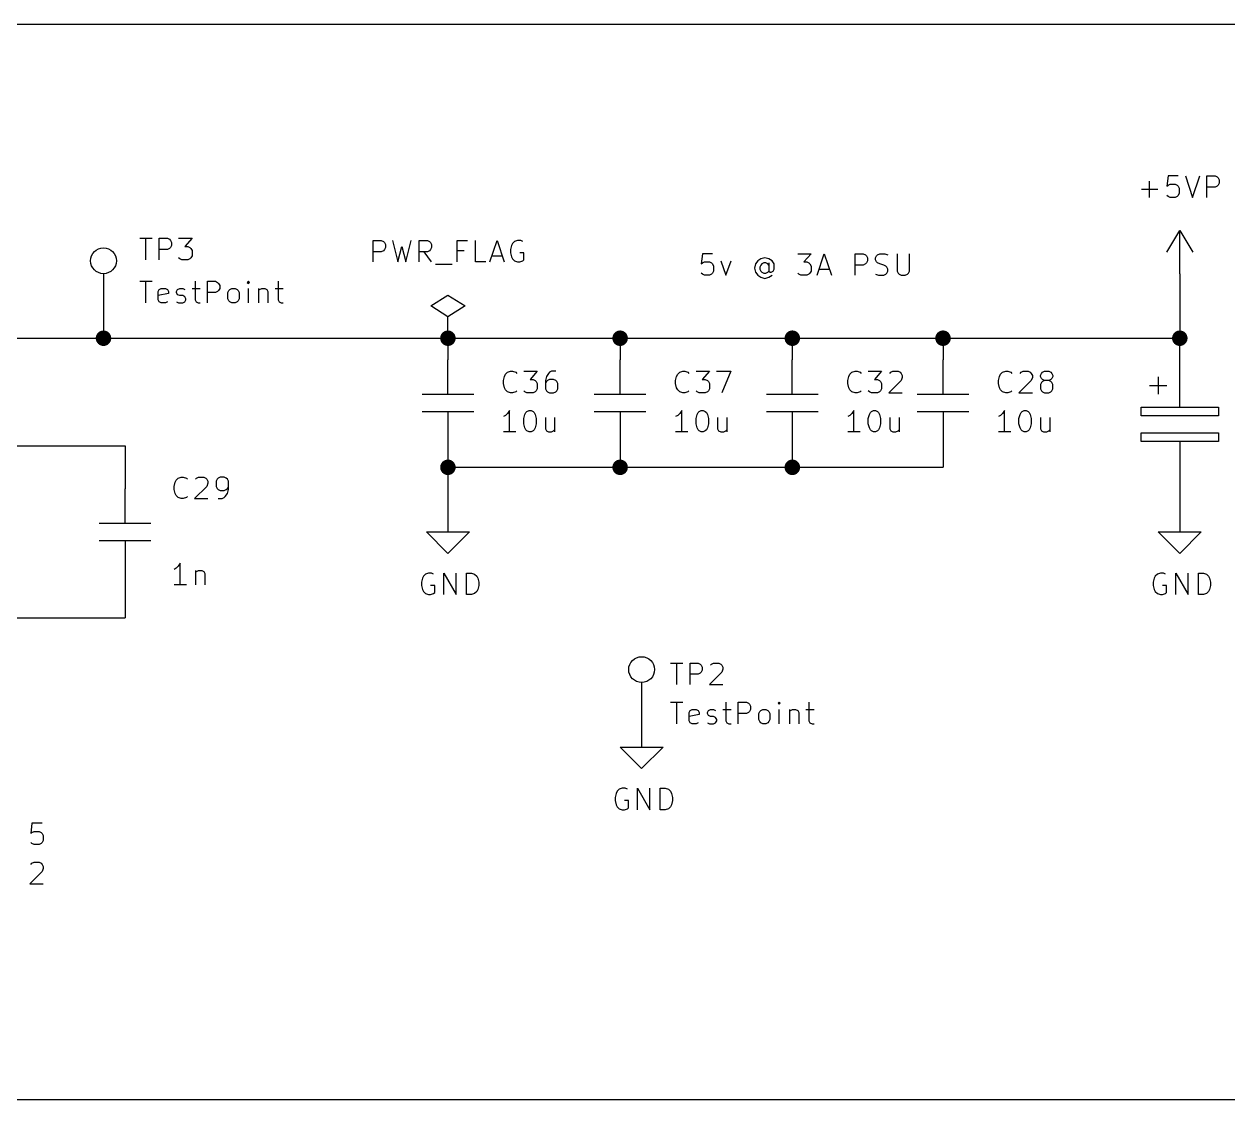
# Model space of a CAD drawing. Extents: x 0.4 to 11.3, y -7.9 to -0.4.
# Drawn here: x 6.966 to 9.762, y -6.07 to -3.57 of the extents above; entities that cross this region are included whole.
import ezdxf

# ---------------------------------------------------------------- set-up
doc = ezdxf.new("R2010")
doc.units = 0
doc.header["$MEASUREMENT"] = 0
for name, color, linetype in [('BLUE3', 171, 'CONTINUOUS'), ('CYAN2', 4, 'CONTINUOUS'), ('GREEN3', 91, 'CONTINUOUS'), ('RED2', 1, 'CONTINUOUS')]:
    doc.layers.add(name, color=color, linetype=linetype)

msp = doc.modelspace()

# ---------------------------------------------------------------- linework, layer by layer
at = {"layer": 'BLUE3', "linetype": 'CONTINUOUS'}
for p, q in [((1.3, -3.57), (10.45, -3.57)), ((8.541, -4.1037), (8.5386, -4.1275)), ((8.5648, -4.1037), (8.541, -4.1037)), ((8.7624, -4.1037), (8.7934, -4.1037)), ((8.7934, -4.1037), (8.7767, -4.1228)), ((8.8077, -4.1537), (8.8243, -4.1037)), ((8.8243, -4.1037), (8.841, -4.1537)), ((8.8958, -4.1537), (8.8958, -4.1037)), ((8.8958, -4.1037), (8.9148, -4.1037)), ((8.9148, -4.1037), (8.9196, -4.1061)), ((8.9196, -4.1061), (8.922, -4.1085)), ((8.922, -4.1085), (8.9243, -4.1132)), ((8.9434, -4.1132), (8.9458, -4.1085)), ((8.9458, -4.1085), (8.9482, -4.1061)), ((8.9482, -4.1061), (8.9529, -4.1037)), ((8.9529, -4.1037), (8.9648, -4.1037)), ((8.9648, -4.1037), (8.972, -4.1061)), ((8.9934, -4.1037), (8.9934, -4.1442)), ((9.022, -4.1442), (9.022, -4.1037)), ((8.5386, -4.1275), (8.541, -4.1251)), ((8.541, -4.1251), (8.5458, -4.1228)), ((8.5458, -4.1228), (8.5577, -4.1228)), ((8.5577, -4.1228), (8.5624, -4.1251)), ((8.5624, -4.1251), (8.5648, -4.1275)), ((8.5648, -4.1275), (8.5672, -4.1323)), ((8.5672, -4.1323), (8.5672, -4.1442)), ((8.5839, -4.1204), (8.5958, -4.1537)), ((8.5958, -4.1537), (8.6077, -4.1204)), ((8.6648, -4.1275), (8.6624, -4.137)), ((8.6624, -4.137), (8.6648, -4.1466)), ((8.6696, -4.1204), (8.6648, -4.1275)), ((8.6767, -4.1156), (8.6696, -4.1204)), ((8.6767, -4.1299), (8.6743, -4.1347)), ((8.6743, -4.1347), (8.6743, -4.1394)), ((8.6862, -4.1132), (8.6767, -4.1156)), ((8.6791, -4.1275), (8.6767, -4.1299)), ((8.6839, -4.1251), (8.6791, -4.1275)), ((8.6886, -4.1251), (8.6839, -4.1251)), ((8.6958, -4.1156), (8.6862, -4.1132)), ((8.6934, -4.1275), (8.6886, -4.1251)), ((8.6958, -4.1299), (8.6934, -4.1275)), ((8.7029, -4.1204), (8.6958, -4.1156)), ((8.6958, -4.1251), (8.6958, -4.1442)), ((8.7077, -4.1275), (8.7029, -4.1204)), ((8.7077, -4.1394), (8.7077, -4.1275)), ((8.7767, -4.1228), (8.7839, -4.1228)), ((8.7839, -4.1228), (8.7886, -4.1251)), ((8.7886, -4.1251), (8.791, -4.1275)), ((8.791, -4.1275), (8.7934, -4.1323)), ((8.7934, -4.1323), (8.7934, -4.1442)), ((8.9148, -4.1299), (8.8958, -4.1299)), ((8.9196, -4.1275), (8.9148, -4.1299)), ((8.922, -4.1251), (8.9196, -4.1275)), ((8.9243, -4.1204), (8.922, -4.1251)), ((8.9243, -4.1132), (8.9243, -4.1204)), ((8.9434, -4.118), (8.9434, -4.1132)), ((8.9458, -4.1228), (8.9434, -4.118)), ((8.9482, -4.1251), (8.9458, -4.1228)), ((8.9529, -4.1275), (8.9482, -4.1251)), ((8.9624, -4.1299), (8.9529, -4.1275)), ((8.9672, -4.1323), (8.9624, -4.1299)), ((8.9696, -4.1347), (8.9672, -4.1323)), ((8.972, -4.1394), (8.9696, -4.1347)), ((8.541, -4.1513), (8.5386, -4.1489)), ((8.5458, -4.1537), (8.541, -4.1513)), ((8.5577, -4.1537), (8.5458, -4.1537)), ((8.5624, -4.1513), (8.5577, -4.1537)), ((8.5648, -4.1489), (8.5624, -4.1513)), ((8.5672, -4.1442), (8.5648, -4.1489)), ((8.6648, -4.1466), (8.6696, -4.1537)), ((8.6696, -4.1537), (8.6767, -4.1585)), ((8.6743, -4.1394), (8.6767, -4.1442)), ((8.6767, -4.1442), (8.6791, -4.1466)), ((8.6767, -4.1585), (8.6862, -4.1609)), ((8.6791, -4.1466), (8.6839, -4.1489)), ((8.6839, -4.1489), (8.6886, -4.1489)), ((8.6862, -4.1609), (8.6958, -4.1585)), ((8.6886, -4.1489), (8.6934, -4.1466)), ((8.6934, -4.1466), (8.6958, -4.1442)), ((8.6958, -4.1442), (8.6982, -4.1466)), ((8.6958, -4.1585), (8.7029, -4.1537)), ((8.6982, -4.1466), (8.7005, -4.1466)), ((8.7005, -4.1466), (8.7053, -4.1442)), ((8.7053, -4.1442), (8.7077, -4.1394)), ((8.7648, -4.1513), (8.7624, -4.1489)), ((8.7696, -4.1537), (8.7648, -4.1513)), ((8.7839, -4.1537), (8.7696, -4.1537)), ((8.7886, -4.1513), (8.7839, -4.1537)), ((8.791, -4.1489), (8.7886, -4.1513)), ((8.7934, -4.1442), (8.791, -4.1489)), ((8.8124, -4.1394), (8.8362, -4.1394)), ((8.9434, -4.1513), (8.9505, -4.1537)), ((8.9505, -4.1537), (8.9624, -4.1537)), ((8.9624, -4.1537), (8.9672, -4.1513)), ((8.9672, -4.1513), (8.9696, -4.1489)), ((8.9696, -4.1489), (8.972, -4.1442)), ((8.972, -4.1442), (8.972, -4.1394)), ((8.9934, -4.1442), (8.9958, -4.1489)), ((8.9958, -4.1489), (8.9982, -4.1513)), ((8.9982, -4.1513), (9.0029, -4.1537)), ((9.0029, -4.1537), (9.0124, -4.1537)), ((9.0124, -4.1537), (9.0172, -4.1513)), ((9.0172, -4.1513), (9.0196, -4.1489)), ((9.0196, -4.1489), (9.022, -4.1442)), ((10.45, -6.07), (1.3, -6.07))]:
    msp.add_line(p, q, dxfattribs=at)
at = {"layer": 'CYAN2', "linetype": 'CONTINUOUS'}
for p, q in [((9.5798, -3.9728), (9.5798, -3.9347)), ((9.6226, -3.9228), (9.6202, -3.9466)), ((9.6464, -3.9228), (9.6226, -3.9228)), ((9.6226, -3.9442), (9.6274, -3.9419)), ((9.6274, -3.9419), (9.6393, -3.9419)), ((9.6393, -3.9419), (9.644, -3.9442)), ((9.6631, -3.9228), (9.6798, -3.9728)), ((9.6798, -3.9728), (9.6964, -3.9228)), ((9.7131, -3.9728), (9.7131, -3.9228)), ((9.7131, -3.9228), (9.7321, -3.9228)), ((9.7321, -3.9228), (9.7369, -3.9252)), ((9.7369, -3.9252), (9.7393, -3.9276)), ((9.7393, -3.9276), (9.7417, -3.9323)), ((9.7417, -3.9395), (9.7393, -3.9442)), ((9.7417, -3.9323), (9.7417, -3.9395)), ((9.5607, -3.9538), (9.5988, -3.9538)), ((9.6202, -3.9466), (9.6226, -3.9442)), ((9.6226, -3.9704), (9.6202, -3.968)), ((9.6274, -3.9728), (9.6226, -3.9704)), ((9.644, -3.9704), (9.6393, -3.9728)), ((9.644, -3.9442), (9.6464, -3.9466)), ((9.6464, -3.968), (9.644, -3.9704)), ((9.6464, -3.9466), (9.6488, -3.9514)), ((9.6488, -3.9633), (9.6464, -3.968)), ((9.6488, -3.9514), (9.6488, -3.9633)), ((9.7321, -3.949), (9.7131, -3.949)), ((9.7369, -3.9466), (9.7321, -3.949)), ((9.7393, -3.9442), (9.7369, -3.9466)), ((9.6393, -3.9728), (9.6274, -3.9728)), ((7.2341, -4.0678), (7.2627, -4.0678)), ((7.2484, -4.1178), (7.2484, -4.0678)), ((7.2794, -4.1178), (7.2794, -4.0678)), ((7.2794, -4.0678), (7.2984, -4.0678)), ((7.2984, -4.0678), (7.3032, -4.0702)), ((7.3032, -4.0702), (7.3056, -4.0726)), ((7.3056, -4.0726), (7.3079, -4.0773)), ((7.3079, -4.0773), (7.3079, -4.0845)), ((7.3246, -4.0678), (7.3556, -4.0678)), ((7.3556, -4.0678), (7.3389, -4.0869)), ((7.7762, -4.1228), (7.7762, -4.0728)), ((7.7762, -4.0728), (7.7952, -4.0728)), ((7.7952, -4.0728), (7.8, -4.0752)), ((7.8, -4.0752), (7.8024, -4.0776)), ((7.8024, -4.0776), (7.8048, -4.0823)), ((7.8048, -4.0823), (7.8048, -4.0895)), ((7.8214, -4.0728), (7.8333, -4.1228)), ((7.8524, -4.1228), (7.8643, -4.0728)), ((7.8833, -4.1228), (7.8833, -4.0728)), ((7.8833, -4.0728), (7.9024, -4.0728)), ((7.9024, -4.0728), (7.9071, -4.0752)), ((7.9071, -4.0752), (7.9095, -4.0776)), ((7.9095, -4.0776), (7.9119, -4.0823)), ((7.9119, -4.0823), (7.9119, -4.0895)), ((7.9714, -4.1228), (7.9714, -4.0728)), ((7.9714, -4.0728), (7.9952, -4.0728)), ((8.0143, -4.1228), (8.0143, -4.0728)), ((8.0476, -4.1228), (8.0643, -4.0728)), ((8.0643, -4.0728), (8.081, -4.1228)), ((8.1, -4.0799), (8.0976, -4.0847)), ((8.1048, -4.0752), (8.1, -4.0799)), ((8.1119, -4.0728), (8.1048, -4.0752)), ((8.119, -4.0728), (8.1119, -4.0728)), ((8.1238, -4.0752), (8.119, -4.0728)), ((7.2984, -4.094), (7.2794, -4.094)), ((7.3032, -4.0916), (7.2984, -4.094)), ((7.3056, -4.0892), (7.3032, -4.0916)), ((7.3079, -4.0845), (7.3056, -4.0892)), ((7.3389, -4.0869), (7.346, -4.0869)), ((7.346, -4.0869), (7.3508, -4.0892)), ((7.3508, -4.0892), (7.3532, -4.0916)), ((7.3532, -4.0916), (7.3556, -4.0964)), ((7.3556, -4.1083), (7.3532, -4.113)), ((7.3556, -4.0964), (7.3556, -4.1083)), ((7.7952, -4.099), (7.7762, -4.099)), ((7.8, -4.0966), (7.7952, -4.099)), ((7.8024, -4.0942), (7.8, -4.0966)), ((7.8048, -4.0895), (7.8024, -4.0942)), ((7.8333, -4.1228), (7.8429, -4.0871)), ((7.8429, -4.0871), (7.8524, -4.1228)), ((7.9024, -4.099), (7.8833, -4.099)), ((7.9119, -4.1228), (7.8952, -4.099)), ((7.9071, -4.0966), (7.9024, -4.099)), ((7.9095, -4.0942), (7.9071, -4.0966)), ((7.9119, -4.0895), (7.9095, -4.0942)), ((7.9881, -4.0966), (7.9714, -4.0966)), ((8.0524, -4.1085), (8.0762, -4.1085)), ((8.0976, -4.0847), (8.0952, -4.0942)), ((8.0952, -4.0942), (8.0952, -4.1014)), ((8.0952, -4.1014), (8.0976, -4.1109)), ((8.1262, -4.1014), (8.1167, -4.1014)), ((8.1262, -4.118), (8.1262, -4.1014)), ((7.327, -4.1154), (7.3246, -4.113)), ((7.3318, -4.1178), (7.327, -4.1154)), ((7.346, -4.1178), (7.3318, -4.1178)), ((7.3508, -4.1154), (7.346, -4.1178)), ((7.3532, -4.113), (7.3508, -4.1154)), ((7.9214, -4.1276), (7.9595, -4.1276)), ((8.0381, -4.1228), (8.0143, -4.1228)), ((8.0976, -4.1109), (8.1, -4.1157)), ((8.1, -4.1157), (8.1048, -4.1204)), ((8.1048, -4.1204), (8.1119, -4.1228)), ((8.1119, -4.1228), (8.1167, -4.1228)), ((8.1167, -4.1228), (8.1238, -4.1204)), ((8.1238, -4.1204), (8.1262, -4.118)), ((7.2341, -4.1678), (7.2627, -4.1678)), ((7.2484, -4.2178), (7.2484, -4.1678)), ((7.277, -4.1916), (7.2794, -4.1869)), ((7.277, -4.2107), (7.277, -4.1916)), ((7.2794, -4.1869), (7.2841, -4.1845)), ((7.2841, -4.1845), (7.2937, -4.1845)), ((7.2937, -4.1845), (7.2984, -4.1869)), ((7.2984, -4.1869), (7.3008, -4.1916)), ((7.3008, -4.1916), (7.3008, -4.1964)), ((7.3199, -4.1916), (7.3222, -4.1869)), ((7.3199, -4.194), (7.3199, -4.1916)), ((7.3222, -4.1988), (7.3199, -4.194)), ((7.3222, -4.1869), (7.327, -4.1845)), ((7.327, -4.1845), (7.3341, -4.1845)), ((7.3341, -4.1845), (7.3389, -4.1869)), ((7.3556, -4.1845), (7.3746, -4.1845)), ((7.3627, -4.1678), (7.3627, -4.2107)), ((7.3913, -4.2178), (7.3913, -4.1678)), ((7.3913, -4.1678), (7.4103, -4.1678)), ((7.4103, -4.194), (7.3913, -4.194)), ((7.4103, -4.1678), (7.4151, -4.1702)), ((7.4151, -4.1916), (7.4103, -4.194)), ((7.4151, -4.1702), (7.4175, -4.1726)), ((7.4175, -4.1892), (7.4151, -4.1916)), ((7.4175, -4.1726), (7.4199, -4.1773)), ((7.4199, -4.1845), (7.4175, -4.1892)), ((7.4199, -4.1773), (7.4199, -4.1845)), ((7.4389, -4.194), (7.4413, -4.1892)), ((7.4389, -4.2083), (7.4389, -4.194)), ((7.4413, -4.1892), (7.4437, -4.1869)), ((7.4437, -4.1869), (7.4484, -4.1845)), ((7.4484, -4.1845), (7.4556, -4.1845)), ((7.4556, -4.1845), (7.4603, -4.1869)), ((7.4603, -4.1869), (7.4627, -4.1892)), ((7.4627, -4.1892), (7.4651, -4.194)), ((7.4651, -4.194), (7.4651, -4.2083)), ((7.4865, -4.1678), (7.4841, -4.1702)), ((7.4841, -4.1702), (7.4865, -4.1726)), ((7.4889, -4.1702), (7.4865, -4.1678)), ((7.4865, -4.1678), (7.4865, -4.1726)), ((7.4865, -4.1726), (7.4889, -4.1702)), ((7.4865, -4.2178), (7.4865, -4.1845)), ((7.5103, -4.1845), (7.5103, -4.2178)), ((7.5103, -4.1892), (7.5127, -4.1869)), ((7.5127, -4.1869), (7.5175, -4.1845)), ((7.5175, -4.1845), (7.5246, -4.1845)), ((7.5246, -4.1845), (7.5294, -4.1869)), ((7.5294, -4.1869), (7.5318, -4.1916)), ((7.5318, -4.1916), (7.5318, -4.2178)), ((7.5484, -4.1845), (7.5675, -4.1845)), ((7.5556, -4.1678), (7.5556, -4.2107)), ((7.3008, -4.1964), (7.277, -4.2011)), ((7.2794, -4.2154), (7.277, -4.2107)), ((7.2841, -4.2178), (7.2794, -4.2154)), ((7.2937, -4.2178), (7.2841, -4.2178)), ((7.2984, -4.2154), (7.2937, -4.2178)), ((7.3199, -4.2154), (7.3246, -4.2178)), ((7.327, -4.2011), (7.3222, -4.1988)), ((7.3246, -4.2178), (7.3341, -4.2178)), ((7.3341, -4.2011), (7.327, -4.2011)), ((7.3389, -4.2035), (7.3341, -4.2011)), ((7.3341, -4.2178), (7.3389, -4.2154)), ((7.3413, -4.2083), (7.3389, -4.2035)), ((7.3389, -4.2154), (7.3413, -4.2107)), ((7.3413, -4.2107), (7.3413, -4.2083)), ((7.3627, -4.2107), (7.3651, -4.2154)), ((7.3651, -4.2154), (7.3699, -4.2178)), ((7.3699, -4.2178), (7.3746, -4.2178)), ((7.4413, -4.213), (7.4389, -4.2083)), ((7.4437, -4.2154), (7.4413, -4.213)), ((7.4484, -4.2178), (7.4437, -4.2154)), ((7.4556, -4.2178), (7.4484, -4.2178)), ((7.4603, -4.2154), (7.4556, -4.2178)), ((7.4627, -4.213), (7.4603, -4.2154)), ((7.4651, -4.2083), (7.4627, -4.213)), ((7.5556, -4.2107), (7.5579, -4.2154)), ((7.5579, -4.2154), (7.5627, -4.2178)), ((7.5627, -4.2178), (7.5675, -4.2178)), ((8.0789, -4.3982), (8.0813, -4.3887)), ((8.0813, -4.3887), (8.0837, -4.3839)), ((8.0837, -4.3839), (8.0884, -4.3792)), ((8.0884, -4.3792), (8.0956, -4.3768)), ((8.0956, -4.3768), (8.1003, -4.3768)), ((8.1003, -4.3768), (8.1075, -4.3792)), ((8.1075, -4.3792), (8.1099, -4.3816)), ((8.1265, -4.3768), (8.1575, -4.3768)), ((8.1575, -4.3768), (8.1408, -4.3959)), ((8.1789, -4.3887), (8.1765, -4.3982)), ((8.1837, -4.3816), (8.1789, -4.3887)), ((8.186, -4.3792), (8.1837, -4.3816)), ((8.1908, -4.3768), (8.186, -4.3792)), ((8.2003, -4.3768), (8.1908, -4.3768)), ((8.4789, -4.3982), (8.4813, -4.3887)), ((8.4813, -4.3887), (8.4837, -4.3839)), ((8.4837, -4.3839), (8.4884, -4.3792)), ((8.4884, -4.3792), (8.4956, -4.3768)), ((8.4956, -4.3768), (8.5003, -4.3768)), ((8.5003, -4.3768), (8.5075, -4.3792)), ((8.5075, -4.3792), (8.5099, -4.3816)), ((8.5265, -4.3768), (8.5575, -4.3768)), ((8.5575, -4.3768), (8.5408, -4.3959)), ((8.5741, -4.3768), (8.6075, -4.3768)), ((8.6075, -4.3768), (8.586, -4.4268)), ((8.8789, -4.3982), (8.8813, -4.3887)), ((8.8813, -4.3887), (8.8837, -4.3839)), ((8.8837, -4.3839), (8.8884, -4.3792)), ((8.8884, -4.3792), (8.8956, -4.3768)), ((8.8956, -4.3768), (8.9003, -4.3768)), ((8.9003, -4.3768), (8.9075, -4.3792)), ((8.9075, -4.3792), (8.9099, -4.3816)), ((8.9265, -4.3768), (8.9575, -4.3768)), ((8.9575, -4.3768), (8.9408, -4.3959)), ((8.9765, -4.3816), (8.9789, -4.3792)), ((8.9789, -4.3792), (8.9837, -4.3768)), ((8.9837, -4.3768), (8.9956, -4.3768)), ((8.9956, -4.3768), (9.0003, -4.3792)), ((9.0003, -4.3792), (9.0027, -4.3816)), ((9.0027, -4.3816), (9.0051, -4.3863)), ((9.0051, -4.3863), (9.0051, -4.3911)), ((9.2289, -4.3982), (9.2313, -4.3887)), ((9.2313, -4.3887), (9.2337, -4.3839)), ((9.2337, -4.3839), (9.2384, -4.3792)), ((9.2384, -4.3792), (9.2456, -4.3768)), ((9.2456, -4.3768), (9.2503, -4.3768)), ((9.2503, -4.3768), (9.2575, -4.3792)), ((9.2575, -4.3792), (9.2599, -4.3816)), ((9.2789, -4.3816), (9.2813, -4.3792)), ((9.2813, -4.3792), (9.286, -4.3768)), ((9.286, -4.3768), (9.2979, -4.3768)), ((9.2979, -4.3768), (9.3027, -4.3792)), ((9.3027, -4.3792), (9.3051, -4.3816)), ((9.3051, -4.3816), (9.3075, -4.3863)), ((9.3075, -4.3863), (9.3075, -4.3911)), ((9.3265, -4.3863), (9.3289, -4.3816)), ((9.3265, -4.3887), (9.3265, -4.3863)), ((9.3289, -4.3935), (9.3265, -4.3887)), ((9.3289, -4.3816), (9.3313, -4.3792)), ((9.3313, -4.3792), (9.336, -4.3768)), ((9.336, -4.3768), (9.3456, -4.3768)), ((9.3456, -4.3768), (9.3503, -4.3792)), ((9.3503, -4.3792), (9.3527, -4.3816)), ((9.3527, -4.3816), (9.3551, -4.3863)), ((9.3551, -4.3887), (9.3527, -4.3935)), ((9.3551, -4.3863), (9.3551, -4.3887)), ((8.0789, -4.4054), (8.0789, -4.3982)), ((8.0813, -4.4149), (8.0789, -4.4054)), ((8.0837, -4.4197), (8.0813, -4.4149)), ((8.1408, -4.3959), (8.1479, -4.3959)), ((8.1479, -4.3959), (8.1527, -4.3982)), ((8.1527, -4.3982), (8.1551, -4.4006)), ((8.1551, -4.4006), (8.1575, -4.4054)), ((8.1575, -4.4173), (8.1551, -4.422)), ((8.1575, -4.4054), (8.1575, -4.4173)), ((8.1765, -4.3982), (8.1765, -4.4173)), ((8.1789, -4.4006), (8.1765, -4.4054)), ((8.1765, -4.4173), (8.1789, -4.422)), ((8.1813, -4.3982), (8.1789, -4.4006)), ((8.186, -4.3959), (8.1813, -4.3982)), ((8.1956, -4.3959), (8.186, -4.3959)), ((8.2003, -4.3982), (8.1956, -4.3959)), ((8.2027, -4.4006), (8.2003, -4.3982)), ((8.2051, -4.4054), (8.2027, -4.4006)), ((8.2027, -4.422), (8.2051, -4.4173)), ((8.2051, -4.4173), (8.2051, -4.4054)), ((8.4789, -4.4054), (8.4789, -4.3982)), ((8.4813, -4.4149), (8.4789, -4.4054)), ((8.4837, -4.4197), (8.4813, -4.4149)), ((8.5408, -4.3959), (8.5479, -4.3959)), ((8.5479, -4.3959), (8.5527, -4.3982)), ((8.5527, -4.3982), (8.5551, -4.4006)), ((8.5551, -4.4006), (8.5575, -4.4054)), ((8.5575, -4.4173), (8.5551, -4.422)), ((8.5575, -4.4054), (8.5575, -4.4173)), ((8.8789, -4.4054), (8.8789, -4.3982)), ((8.8813, -4.4149), (8.8789, -4.4054)), ((8.8837, -4.4197), (8.8813, -4.4149)), ((8.9408, -4.3959), (8.9479, -4.3959)), ((8.9479, -4.3959), (8.9527, -4.3982)), ((8.9527, -4.3982), (8.9551, -4.4006)), ((8.9551, -4.4006), (8.9575, -4.4054)), ((8.9575, -4.4173), (8.9551, -4.422)), ((8.9575, -4.4054), (8.9575, -4.4173)), ((9.0027, -4.3982), (8.9741, -4.4268)), ((9.0051, -4.3911), (9.0027, -4.3982)), ((9.2289, -4.4054), (9.2289, -4.3982)), ((9.2313, -4.4149), (9.2289, -4.4054)), ((9.2337, -4.4197), (9.2313, -4.4149)), ((9.3051, -4.3982), (9.2765, -4.4268)), ((9.3075, -4.3911), (9.3051, -4.3982)), ((9.3289, -4.403), (9.3265, -4.4078)), ((9.3265, -4.4078), (9.3265, -4.4173)), ((9.3265, -4.4173), (9.3289, -4.422)), ((9.3313, -4.3959), (9.3289, -4.3935)), ((9.3313, -4.4006), (9.3289, -4.403)), ((9.336, -4.3982), (9.3313, -4.3959)), ((9.336, -4.3982), (9.3313, -4.4006)), ((9.3456, -4.3982), (9.336, -4.3982)), ((9.3503, -4.3959), (9.3456, -4.3982)), ((9.3503, -4.4006), (9.3456, -4.3982)), ((9.3527, -4.3935), (9.3503, -4.3959)), ((9.3527, -4.403), (9.3503, -4.4006)), ((9.3551, -4.4078), (9.3527, -4.403)), ((9.3527, -4.422), (9.3551, -4.4173)), ((9.3551, -4.4173), (9.3551, -4.4078)), ((8.0884, -4.4244), (8.0837, -4.4197)), ((8.0956, -4.4268), (8.0884, -4.4244)), ((8.1003, -4.4268), (8.0956, -4.4268)), ((8.1075, -4.4244), (8.1003, -4.4268)), ((8.1099, -4.422), (8.1075, -4.4244)), ((8.1289, -4.4244), (8.1265, -4.422)), ((8.1337, -4.4268), (8.1289, -4.4244)), ((8.1479, -4.4268), (8.1337, -4.4268)), ((8.1527, -4.4244), (8.1479, -4.4268)), ((8.1551, -4.422), (8.1527, -4.4244)), ((8.1789, -4.422), (8.1813, -4.4244)), ((8.1813, -4.4244), (8.186, -4.4268)), ((8.186, -4.4268), (8.1956, -4.4268)), ((8.1956, -4.4268), (8.2003, -4.4244)), ((8.2003, -4.4244), (8.2027, -4.422)), ((8.4884, -4.4244), (8.4837, -4.4197)), ((8.4956, -4.4268), (8.4884, -4.4244)), ((8.5003, -4.4268), (8.4956, -4.4268)), ((8.5075, -4.4244), (8.5003, -4.4268)), ((8.5099, -4.422), (8.5075, -4.4244)), ((8.5289, -4.4244), (8.5265, -4.422)), ((8.5337, -4.4268), (8.5289, -4.4244)), ((8.5479, -4.4268), (8.5337, -4.4268)), ((8.5527, -4.4244), (8.5479, -4.4268)), ((8.5551, -4.422), (8.5527, -4.4244)), ((8.8884, -4.4244), (8.8837, -4.4197)), ((8.8956, -4.4268), (8.8884, -4.4244)), ((8.9003, -4.4268), (8.8956, -4.4268)), ((8.9075, -4.4244), (8.9003, -4.4268)), ((8.9099, -4.422), (8.9075, -4.4244)), ((8.9289, -4.4244), (8.9265, -4.422)), ((8.9337, -4.4268), (8.9289, -4.4244)), ((8.9479, -4.4268), (8.9337, -4.4268)), ((8.9527, -4.4244), (8.9479, -4.4268)), ((8.9551, -4.422), (8.9527, -4.4244)), ((8.9741, -4.4268), (9.0051, -4.4268)), ((9.2384, -4.4244), (9.2337, -4.4197)), ((9.2456, -4.4268), (9.2384, -4.4244)), ((9.2503, -4.4268), (9.2456, -4.4268)), ((9.2575, -4.4244), (9.2503, -4.4268)), ((9.2599, -4.422), (9.2575, -4.4244)), ((9.2765, -4.4268), (9.3075, -4.4268)), ((9.3289, -4.422), (9.3313, -4.4244)), ((9.3313, -4.4244), (9.336, -4.4268)), ((9.336, -4.4268), (9.3456, -4.4268)), ((9.3456, -4.4268), (9.3503, -4.4244)), ((9.3503, -4.4244), (9.3527, -4.422)), ((8.0932, -4.4678), (8.0884, -4.4749)), ((8.0932, -4.5178), (8.0932, -4.4678)), ((8.1289, -4.4773), (8.1313, -4.4726)), ((8.1313, -4.4726), (8.1337, -4.4702)), ((8.1337, -4.4702), (8.1384, -4.4678)), ((8.1384, -4.4678), (8.1432, -4.4678)), ((8.1432, -4.4678), (8.1479, -4.4702)), ((8.1479, -4.4702), (8.1503, -4.4726)), ((8.1503, -4.4726), (8.1527, -4.4773)), ((8.4932, -4.4678), (8.4884, -4.4749)), ((8.4932, -4.5178), (8.4932, -4.4678)), ((8.5289, -4.4773), (8.5313, -4.4726)), ((8.5313, -4.4726), (8.5337, -4.4702)), ((8.5337, -4.4702), (8.5384, -4.4678)), ((8.5384, -4.4678), (8.5432, -4.4678)), ((8.5432, -4.4678), (8.5479, -4.4702)), ((8.5479, -4.4702), (8.5503, -4.4726)), ((8.5503, -4.4726), (8.5527, -4.4773)), ((8.8932, -4.4678), (8.8884, -4.4749)), ((8.8932, -4.5178), (8.8932, -4.4678)), ((8.9289, -4.4773), (8.9313, -4.4726)), ((8.9313, -4.4726), (8.9337, -4.4702)), ((8.9337, -4.4702), (8.9384, -4.4678)), ((8.9384, -4.4678), (8.9432, -4.4678)), ((8.9432, -4.4678), (8.9479, -4.4702)), ((8.9479, -4.4702), (8.9503, -4.4726)), ((8.9503, -4.4726), (8.9527, -4.4773)), ((9.2432, -4.4678), (9.2384, -4.4749)), ((9.2432, -4.5178), (9.2432, -4.4678)), ((9.2789, -4.4773), (9.2813, -4.4726)), ((9.2813, -4.4726), (9.2837, -4.4702)), ((9.2837, -4.4702), (9.2884, -4.4678)), ((9.2884, -4.4678), (9.2932, -4.4678)), ((9.2932, -4.4678), (9.2979, -4.4702)), ((9.2979, -4.4702), (9.3003, -4.4726)), ((9.3003, -4.4726), (9.3027, -4.4773)), ((8.0837, -4.4797), (8.0789, -4.4821)), ((8.0884, -4.4749), (8.0837, -4.4797)), ((8.1265, -4.4869), (8.1289, -4.4773)), ((8.1265, -4.4988), (8.1265, -4.4869)), ((8.1289, -4.5083), (8.1265, -4.4988)), ((8.1527, -4.4773), (8.1551, -4.4869)), ((8.1551, -4.4988), (8.1527, -4.5083)), ((8.1551, -4.4869), (8.1551, -4.4988)), ((8.1765, -4.4845), (8.1765, -4.5107)), ((8.1979, -4.4845), (8.1979, -4.5178)), ((8.4837, -4.4797), (8.4789, -4.4821)), ((8.4884, -4.4749), (8.4837, -4.4797)), ((8.5265, -4.4869), (8.5289, -4.4773)), ((8.5265, -4.4988), (8.5265, -4.4869)), ((8.5289, -4.5083), (8.5265, -4.4988)), ((8.5527, -4.4773), (8.5551, -4.4869)), ((8.5551, -4.4988), (8.5527, -4.5083)), ((8.5551, -4.4869), (8.5551, -4.4988)), ((8.5765, -4.4845), (8.5765, -4.5107)), ((8.5979, -4.4845), (8.5979, -4.5178)), ((8.8837, -4.4797), (8.8789, -4.4821)), ((8.8884, -4.4749), (8.8837, -4.4797)), ((8.9265, -4.4869), (8.9289, -4.4773)), ((8.9265, -4.4988), (8.9265, -4.4869)), ((8.9289, -4.5083), (8.9265, -4.4988)), ((8.9527, -4.4773), (8.9551, -4.4869)), ((8.9551, -4.4988), (8.9527, -4.5083)), ((8.9551, -4.4869), (8.9551, -4.4988)), ((8.9765, -4.4845), (8.9765, -4.5107)), ((8.9979, -4.4845), (8.9979, -4.5178)), ((9.2337, -4.4797), (9.2289, -4.4821)), ((9.2384, -4.4749), (9.2337, -4.4797)), ((9.2765, -4.4869), (9.2789, -4.4773)), ((9.2765, -4.4988), (9.2765, -4.4869)), ((9.2789, -4.5083), (9.2765, -4.4988)), ((9.3027, -4.4773), (9.3051, -4.4869)), ((9.3051, -4.4988), (9.3027, -4.5083)), ((9.3051, -4.4869), (9.3051, -4.4988)), ((9.3265, -4.4845), (9.3265, -4.5107)), ((9.3479, -4.4845), (9.3479, -4.5178)), ((8.1075, -4.5178), (8.0789, -4.5178)), ((8.1313, -4.513), (8.1289, -4.5083)), ((8.1337, -4.5154), (8.1313, -4.513)), ((8.1384, -4.5178), (8.1337, -4.5154)), ((8.1432, -4.5178), (8.1384, -4.5178)), ((8.1479, -4.5154), (8.1432, -4.5178)), ((8.1503, -4.513), (8.1479, -4.5154)), ((8.1527, -4.5083), (8.1503, -4.513)), ((8.1765, -4.5107), (8.1789, -4.5154)), ((8.1789, -4.5154), (8.1837, -4.5178)), ((8.1837, -4.5178), (8.1908, -4.5178)), ((8.1908, -4.5178), (8.1956, -4.5154)), ((8.1956, -4.5154), (8.1979, -4.513)), ((8.5075, -4.5178), (8.4789, -4.5178)), ((8.5313, -4.513), (8.5289, -4.5083)), ((8.5337, -4.5154), (8.5313, -4.513)), ((8.5384, -4.5178), (8.5337, -4.5154)), ((8.5432, -4.5178), (8.5384, -4.5178)), ((8.5479, -4.5154), (8.5432, -4.5178)), ((8.5503, -4.513), (8.5479, -4.5154)), ((8.5527, -4.5083), (8.5503, -4.513)), ((8.5765, -4.5107), (8.5789, -4.5154)), ((8.5789, -4.5154), (8.5837, -4.5178)), ((8.5837, -4.5178), (8.5908, -4.5178)), ((8.5908, -4.5178), (8.5956, -4.5154)), ((8.5956, -4.5154), (8.5979, -4.513)), ((8.9075, -4.5178), (8.8789, -4.5178)), ((8.9313, -4.513), (8.9289, -4.5083)), ((8.9337, -4.5154), (8.9313, -4.513)), ((8.9384, -4.5178), (8.9337, -4.5154)), ((8.9432, -4.5178), (8.9384, -4.5178)), ((8.9479, -4.5154), (8.9432, -4.5178)), ((8.9503, -4.513), (8.9479, -4.5154)), ((8.9527, -4.5083), (8.9503, -4.513)), ((8.9765, -4.5107), (8.9789, -4.5154)), ((8.9789, -4.5154), (8.9837, -4.5178)), ((8.9837, -4.5178), (8.9908, -4.5178)), ((8.9908, -4.5178), (8.9956, -4.5154)), ((8.9956, -4.5154), (8.9979, -4.513)), ((9.2575, -4.5178), (9.2289, -4.5178)), ((9.2813, -4.513), (9.2789, -4.5083)), ((9.2837, -4.5154), (9.2813, -4.513)), ((9.2884, -4.5178), (9.2837, -4.5154)), ((9.2932, -4.5178), (9.2884, -4.5178)), ((9.2979, -4.5154), (9.2932, -4.5178)), ((9.3003, -4.513), (9.2979, -4.5154)), ((9.3027, -4.5083), (9.3003, -4.513)), ((9.3265, -4.5107), (9.3289, -4.5154)), ((9.3289, -4.5154), (9.3337, -4.5178)), ((9.3337, -4.5178), (9.3408, -4.5178)), ((9.3408, -4.5178), (9.3456, -4.5154)), ((9.3456, -4.5154), (9.3479, -4.513)), ((7.3139, -4.6442), (7.3163, -4.6347)), ((7.3163, -4.6347), (7.3187, -4.6299)), ((7.3187, -4.6299), (7.3234, -4.6252)), ((7.3234, -4.6252), (7.3306, -4.6228)), ((7.3306, -4.6228), (7.3353, -4.6228)), ((7.3353, -4.6228), (7.3425, -4.6252)), ((7.3425, -4.6252), (7.3449, -4.6276)), ((7.3639, -4.6276), (7.3663, -4.6252)), ((7.3663, -4.6252), (7.371, -4.6228)), ((7.371, -4.6228), (7.3829, -4.6228)), ((7.3829, -4.6228), (7.3877, -4.6252)), ((7.3877, -4.6252), (7.3901, -4.6276)), ((7.3901, -4.6276), (7.3925, -4.6323)), ((7.3925, -4.6371), (7.3901, -4.6442)), ((7.3925, -4.6323), (7.3925, -4.6371)), ((7.4139, -4.6276), (7.4115, -4.6323)), ((7.4115, -4.6323), (7.4115, -4.6442)), ((7.4163, -4.6252), (7.4139, -4.6276)), ((7.421, -4.6228), (7.4163, -4.6252)), ((7.4306, -4.6228), (7.421, -4.6228)), ((7.4353, -4.6252), (7.4306, -4.6228)), ((7.4377, -4.6276), (7.4353, -4.6252)), ((7.4401, -4.6323), (7.4377, -4.6276)), ((7.4401, -4.6514), (7.4401, -4.6323)), ((7.3139, -4.6514), (7.3139, -4.6442)), ((7.3163, -4.6609), (7.3139, -4.6514)), ((7.3187, -4.6657), (7.3163, -4.6609)), ((7.3234, -4.6704), (7.3187, -4.6657)), ((7.3449, -4.668), (7.3425, -4.6704)), ((7.3901, -4.6442), (7.3615, -4.6728)), ((7.4115, -4.6442), (7.4139, -4.649)), ((7.4139, -4.649), (7.4163, -4.6514)), ((7.4163, -4.6514), (7.421, -4.6538)), ((7.421, -4.6538), (7.4306, -4.6538)), ((7.4306, -4.6538), (7.4353, -4.6514)), ((7.4306, -4.6704), (7.4329, -4.668)), ((7.4329, -4.668), (7.4377, -4.6609)), ((7.4353, -4.6514), (7.4377, -4.649)), ((7.4377, -4.649), (7.4401, -4.6442)), ((7.4377, -4.6609), (7.4401, -4.6514)), ((7.3306, -4.6728), (7.3234, -4.6704)), ((7.3353, -4.6728), (7.3306, -4.6728)), ((7.3425, -4.6704), (7.3353, -4.6728)), ((7.3615, -4.6728), (7.3925, -4.6728)), ((7.4163, -4.6728), (7.4258, -4.6728)), ((7.4258, -4.6728), (7.4306, -4.6704)), ((7.3187, -4.8347), (7.3139, -4.8371)), ((7.3234, -4.8299), (7.3187, -4.8347)), ((7.3282, -4.8228), (7.3234, -4.8299)), ((7.3282, -4.8728), (7.3282, -4.8228)), ((7.3639, -4.8395), (7.3639, -4.8728)), ((7.3639, -4.8442), (7.3663, -4.8419)), ((7.3663, -4.8419), (7.371, -4.8395)), ((7.371, -4.8395), (7.3782, -4.8395)), ((7.3782, -4.8395), (7.3829, -4.8419)), ((7.3829, -4.8419), (7.3853, -4.8466)), ((7.3853, -4.8466), (7.3853, -4.8728)), ((7.8907, -4.8577), (7.8883, -4.8672)), ((7.8931, -4.8529), (7.8907, -4.8577)), ((7.8979, -4.8482), (7.8931, -4.8529)), ((7.905, -4.8458), (7.8979, -4.8482)), ((7.9121, -4.8458), (7.905, -4.8458)), ((7.9169, -4.8482), (7.9121, -4.8458)), ((7.9407, -4.8958), (7.9407, -4.8458)), ((7.9407, -4.8458), (7.9693, -4.8958)), ((7.9693, -4.8958), (7.9693, -4.8458)), ((7.9931, -4.8958), (7.9931, -4.8458)), ((7.9931, -4.8458), (8.005, -4.8458)), ((8.005, -4.8458), (8.0121, -4.8482)), ((8.0121, -4.8482), (8.0169, -4.8529)), ((8.0169, -4.8529), (8.0193, -4.8577)), ((8.0193, -4.8577), (8.0217, -4.8672)), ((9.5907, -4.8577), (9.5883, -4.8672)), ((9.5931, -4.8529), (9.5907, -4.8577)), ((9.5979, -4.8482), (9.5931, -4.8529)), ((9.605, -4.8458), (9.5979, -4.8482)), ((9.6121, -4.8458), (9.605, -4.8458)), ((9.6169, -4.8482), (9.6121, -4.8458)), ((9.6407, -4.8958), (9.6407, -4.8458)), ((9.6407, -4.8458), (9.6693, -4.8958)), ((9.6693, -4.8958), (9.6693, -4.8458)), ((9.6931, -4.8958), (9.6931, -4.8458)), ((9.6931, -4.8458), (9.705, -4.8458)), ((9.705, -4.8458), (9.7121, -4.8482)), ((9.7121, -4.8482), (9.7169, -4.8529)), ((9.7169, -4.8529), (9.7193, -4.8577)), ((9.7193, -4.8577), (9.7217, -4.8672)), ((7.3425, -4.8728), (7.3139, -4.8728)), ((7.8883, -4.8672), (7.8883, -4.8744)), ((7.8883, -4.8744), (7.8907, -4.8839)), ((7.8907, -4.8839), (7.8931, -4.8887)), ((7.8931, -4.8887), (7.8979, -4.8934)), ((7.8979, -4.8934), (7.905, -4.8958)), ((7.9193, -4.8744), (7.9098, -4.8744)), ((7.9098, -4.8958), (7.9169, -4.8934)), ((7.9169, -4.8934), (7.9193, -4.891)), ((7.9193, -4.891), (7.9193, -4.8744)), ((8.0121, -4.8934), (8.005, -4.8958)), ((8.0169, -4.8887), (8.0121, -4.8934)), ((8.0193, -4.8839), (8.0169, -4.8887)), ((8.0217, -4.8744), (8.0193, -4.8839)), ((8.0217, -4.8672), (8.0217, -4.8744)), ((9.5883, -4.8672), (9.5883, -4.8744)), ((9.5883, -4.8744), (9.5907, -4.8839)), ((9.5907, -4.8839), (9.5931, -4.8887)), ((9.5931, -4.8887), (9.5979, -4.8934)), ((9.5979, -4.8934), (9.605, -4.8958)), ((9.6193, -4.8744), (9.6098, -4.8744)), ((9.6098, -4.8958), (9.6169, -4.8934)), ((9.6169, -4.8934), (9.6193, -4.891)), ((9.6193, -4.891), (9.6193, -4.8744)), ((9.7121, -4.8934), (9.705, -4.8958)), ((9.7169, -4.8887), (9.7121, -4.8934)), ((9.7193, -4.8839), (9.7169, -4.8887)), ((9.7217, -4.8744), (9.7193, -4.8839)), ((9.7217, -4.8672), (9.7217, -4.8744)), ((7.905, -4.8958), (7.9098, -4.8958)), ((8.005, -4.8958), (7.9931, -4.8958)), ((9.605, -4.8958), (9.6098, -4.8958)), ((9.705, -4.8958), (9.6931, -4.8958)), ((8.4671, -5.0548), (8.4957, -5.0548)), ((8.4671, -5.0548), (8.4957, -5.0548)), ((8.4814, -5.1048), (8.4814, -5.0548)), ((8.4814, -5.1048), (8.4814, -5.0548)), ((8.5124, -5.1048), (8.5124, -5.0548)), ((8.5124, -5.0548), (8.5314, -5.0548)), ((8.5124, -5.1048), (8.5124, -5.0548)), ((8.5124, -5.0548), (8.5314, -5.0548)), ((8.5314, -5.0548), (8.5362, -5.0572)), ((8.5314, -5.0548), (8.5362, -5.0572)), ((8.5362, -5.0572), (8.5386, -5.0596)), ((8.5362, -5.0572), (8.5386, -5.0596)), ((8.5386, -5.0596), (8.5409, -5.0643)), ((8.5386, -5.0596), (8.5409, -5.0643)), ((8.56, -5.0596), (8.5624, -5.0572)), ((8.56, -5.0596), (8.5624, -5.0572)), ((8.5624, -5.0572), (8.5671, -5.0548)), ((8.5624, -5.0572), (8.5671, -5.0548)), ((8.5671, -5.0548), (8.579, -5.0548)), ((8.5671, -5.0548), (8.579, -5.0548)), ((8.579, -5.0548), (8.5838, -5.0572)), ((8.579, -5.0548), (8.5838, -5.0572)), ((8.5838, -5.0572), (8.5862, -5.0596)), ((8.5838, -5.0572), (8.5862, -5.0596)), ((8.5862, -5.0596), (8.5886, -5.0643)), ((8.5862, -5.0596), (8.5886, -5.0643)), ((8.5314, -5.081), (8.5124, -5.081)), ((8.5314, -5.081), (8.5124, -5.081)), ((8.5362, -5.0786), (8.5314, -5.081)), ((8.5362, -5.0786), (8.5314, -5.081)), ((8.5386, -5.0762), (8.5362, -5.0786)), ((8.5386, -5.0762), (8.5362, -5.0786)), ((8.5409, -5.0715), (8.5386, -5.0762)), ((8.5409, -5.0715), (8.5386, -5.0762)), ((8.5409, -5.0643), (8.5409, -5.0715)), ((8.5409, -5.0643), (8.5409, -5.0715)), ((8.5862, -5.0762), (8.5576, -5.1048)), ((8.5862, -5.0762), (8.5576, -5.1048)), ((8.5886, -5.0691), (8.5862, -5.0762)), ((8.5886, -5.0691), (8.5862, -5.0762)), ((8.5886, -5.0643), (8.5886, -5.0691)), ((8.5886, -5.0643), (8.5886, -5.0691)), ((8.5576, -5.1048), (8.5886, -5.1048)), ((8.5576, -5.1048), (8.5886, -5.1048)), ((8.4671, -5.1458), (8.4957, -5.1458)), ((8.4671, -5.1458), (8.4957, -5.1458)), ((8.4814, -5.1958), (8.4814, -5.1458)), ((8.4814, -5.1958), (8.4814, -5.1458)), ((8.51, -5.1696), (8.5124, -5.1649)), ((8.51, -5.1696), (8.5124, -5.1649)), ((8.51, -5.1887), (8.51, -5.1696)), ((8.51, -5.1887), (8.51, -5.1696)), ((8.5124, -5.1649), (8.5171, -5.1625)), ((8.5124, -5.1649), (8.5171, -5.1625)), ((8.5171, -5.1625), (8.5267, -5.1625)), ((8.5171, -5.1625), (8.5267, -5.1625)), ((8.5267, -5.1625), (8.5314, -5.1649)), ((8.5267, -5.1625), (8.5314, -5.1649)), ((8.5314, -5.1649), (8.5338, -5.1696)), ((8.5314, -5.1649), (8.5338, -5.1696)), ((8.5338, -5.1696), (8.5338, -5.1744)), ((8.5338, -5.1696), (8.5338, -5.1744)), ((8.5529, -5.1696), (8.5552, -5.1649)), ((8.5529, -5.1696), (8.5552, -5.1649)), ((8.5529, -5.172), (8.5529, -5.1696)), ((8.5529, -5.172), (8.5529, -5.1696)), ((8.5552, -5.1768), (8.5529, -5.172)), ((8.5552, -5.1768), (8.5529, -5.172)), ((8.5552, -5.1649), (8.56, -5.1625)), ((8.5552, -5.1649), (8.56, -5.1625)), ((8.56, -5.1625), (8.5671, -5.1625)), ((8.56, -5.1625), (8.5671, -5.1625)), ((8.5671, -5.1625), (8.5719, -5.1649)), ((8.5671, -5.1625), (8.5719, -5.1649)), ((8.5886, -5.1625), (8.6076, -5.1625)), ((8.5886, -5.1625), (8.6076, -5.1625)), ((8.5957, -5.1458), (8.5957, -5.1887)), ((8.5957, -5.1458), (8.5957, -5.1887)), ((8.6243, -5.1958), (8.6243, -5.1458)), ((8.6243, -5.1458), (8.6433, -5.1458)), ((8.6243, -5.1958), (8.6243, -5.1458)), ((8.6243, -5.1458), (8.6433, -5.1458)), ((8.6433, -5.172), (8.6243, -5.172)), ((8.6433, -5.172), (8.6243, -5.172)), ((8.6433, -5.1458), (8.6481, -5.1482)), ((8.6433, -5.1458), (8.6481, -5.1482)), ((8.6481, -5.1696), (8.6433, -5.172)), ((8.6481, -5.1696), (8.6433, -5.172)), ((8.6481, -5.1482), (8.6505, -5.1506)), ((8.6481, -5.1482), (8.6505, -5.1506)), ((8.6505, -5.1672), (8.6481, -5.1696)), ((8.6505, -5.1672), (8.6481, -5.1696)), ((8.6505, -5.1506), (8.6529, -5.1553)), ((8.6505, -5.1506), (8.6529, -5.1553)), ((8.6529, -5.1625), (8.6505, -5.1672)), ((8.6529, -5.1625), (8.6505, -5.1672)), ((8.6529, -5.1553), (8.6529, -5.1625)), ((8.6529, -5.1553), (8.6529, -5.1625)), ((8.6719, -5.172), (8.6743, -5.1672)), ((8.6719, -5.172), (8.6743, -5.1672)), ((8.6719, -5.1863), (8.6719, -5.172)), ((8.6719, -5.1863), (8.6719, -5.172)), ((8.6743, -5.1672), (8.6767, -5.1649)), ((8.6743, -5.1672), (8.6767, -5.1649)), ((8.6767, -5.1649), (8.6814, -5.1625)), ((8.6767, -5.1649), (8.6814, -5.1625)), ((8.6814, -5.1625), (8.6886, -5.1625)), ((8.6814, -5.1625), (8.6886, -5.1625)), ((8.6886, -5.1625), (8.6933, -5.1649)), ((8.6886, -5.1625), (8.6933, -5.1649)), ((8.6933, -5.1649), (8.6957, -5.1672)), ((8.6933, -5.1649), (8.6957, -5.1672)), ((8.6957, -5.1672), (8.6981, -5.172)), ((8.6957, -5.1672), (8.6981, -5.172)), ((8.6981, -5.172), (8.6981, -5.1863)), ((8.6981, -5.172), (8.6981, -5.1863)), ((8.7195, -5.1458), (8.7171, -5.1482)), ((8.7195, -5.1458), (8.7171, -5.1482)), ((8.7171, -5.1482), (8.7195, -5.1506)), ((8.7171, -5.1482), (8.7195, -5.1506)), ((8.7219, -5.1482), (8.7195, -5.1458)), ((8.7195, -5.1458), (8.7195, -5.1506)), ((8.7219, -5.1482), (8.7195, -5.1458)), ((8.7195, -5.1458), (8.7195, -5.1506)), ((8.7195, -5.1506), (8.7219, -5.1482)), ((8.7195, -5.1506), (8.7219, -5.1482)), ((8.7195, -5.1958), (8.7195, -5.1625)), ((8.7195, -5.1958), (8.7195, -5.1625)), ((8.7433, -5.1625), (8.7433, -5.1958)), ((8.7433, -5.1625), (8.7433, -5.1958)), ((8.7433, -5.1672), (8.7457, -5.1649)), ((8.7433, -5.1672), (8.7457, -5.1649)), ((8.7457, -5.1649), (8.7505, -5.1625)), ((8.7457, -5.1649), (8.7505, -5.1625)), ((8.7505, -5.1625), (8.7576, -5.1625)), ((8.7505, -5.1625), (8.7576, -5.1625)), ((8.7576, -5.1625), (8.7624, -5.1649)), ((8.7576, -5.1625), (8.7624, -5.1649)), ((8.7624, -5.1649), (8.7648, -5.1696)), ((8.7624, -5.1649), (8.7648, -5.1696)), ((8.7648, -5.1696), (8.7648, -5.1958)), ((8.7648, -5.1696), (8.7648, -5.1958)), ((8.7814, -5.1625), (8.8005, -5.1625)), ((8.7814, -5.1625), (8.8005, -5.1625)), ((8.7886, -5.1458), (8.7886, -5.1887)), ((8.7886, -5.1458), (8.7886, -5.1887)), ((8.5338, -5.1744), (8.51, -5.1791)), ((8.5338, -5.1744), (8.51, -5.1791)), ((8.5124, -5.1934), (8.51, -5.1887)), ((8.5124, -5.1934), (8.51, -5.1887)), ((8.5171, -5.1958), (8.5124, -5.1934)), ((8.5171, -5.1958), (8.5124, -5.1934)), ((8.5267, -5.1958), (8.5171, -5.1958)), ((8.5267, -5.1958), (8.5171, -5.1958)), ((8.5314, -5.1934), (8.5267, -5.1958)), ((8.5314, -5.1934), (8.5267, -5.1958)), ((8.5529, -5.1934), (8.5576, -5.1958)), ((8.5529, -5.1934), (8.5576, -5.1958)), ((8.56, -5.1791), (8.5552, -5.1768)), ((8.56, -5.1791), (8.5552, -5.1768)), ((8.5576, -5.1958), (8.5671, -5.1958)), ((8.5576, -5.1958), (8.5671, -5.1958)), ((8.5671, -5.1791), (8.56, -5.1791)), ((8.5671, -5.1791), (8.56, -5.1791)), ((8.5719, -5.1815), (8.5671, -5.1791)), ((8.5719, -5.1815), (8.5671, -5.1791)), ((8.5671, -5.1958), (8.5719, -5.1934)), ((8.5671, -5.1958), (8.5719, -5.1934)), ((8.5743, -5.1863), (8.5719, -5.1815)), ((8.5743, -5.1863), (8.5719, -5.1815)), ((8.5719, -5.1934), (8.5743, -5.1887)), ((8.5719, -5.1934), (8.5743, -5.1887)), ((8.5743, -5.1887), (8.5743, -5.1863)), ((8.5743, -5.1887), (8.5743, -5.1863)), ((8.5957, -5.1887), (8.5981, -5.1934)), ((8.5957, -5.1887), (8.5981, -5.1934)), ((8.5981, -5.1934), (8.6029, -5.1958)), ((8.5981, -5.1934), (8.6029, -5.1958)), ((8.6029, -5.1958), (8.6076, -5.1958)), ((8.6029, -5.1958), (8.6076, -5.1958)), ((8.6743, -5.191), (8.6719, -5.1863)), ((8.6743, -5.191), (8.6719, -5.1863)), ((8.6767, -5.1934), (8.6743, -5.191)), ((8.6767, -5.1934), (8.6743, -5.191)), ((8.6814, -5.1958), (8.6767, -5.1934)), ((8.6814, -5.1958), (8.6767, -5.1934)), ((8.6886, -5.1958), (8.6814, -5.1958)), ((8.6886, -5.1958), (8.6814, -5.1958)), ((8.6933, -5.1934), (8.6886, -5.1958)), ((8.6933, -5.1934), (8.6886, -5.1958)), ((8.6957, -5.191), (8.6933, -5.1934)), ((8.6957, -5.191), (8.6933, -5.1934)), ((8.6981, -5.1863), (8.6957, -5.191)), ((8.6981, -5.1863), (8.6957, -5.191)), ((8.7886, -5.1887), (8.7909, -5.1934)), ((8.7886, -5.1887), (8.7909, -5.1934)), ((8.7909, -5.1934), (8.7957, -5.1958)), ((8.7909, -5.1934), (8.7957, -5.1958)), ((8.7957, -5.1958), (8.8005, -5.1958)), ((8.7957, -5.1958), (8.8005, -5.1958)), ((8.3407, -5.3577), (8.3383, -5.3672)), ((8.3407, -5.3577), (8.3383, -5.3672)), ((8.3383, -5.3672), (8.3383, -5.3744)), ((8.3383, -5.3672), (8.3383, -5.3744)), ((8.3431, -5.3529), (8.3407, -5.3577)), ((8.3431, -5.3529), (8.3407, -5.3577)), ((8.3479, -5.3482), (8.3431, -5.3529)), ((8.3479, -5.3482), (8.3431, -5.3529)), ((8.355, -5.3458), (8.3479, -5.3482)), ((8.355, -5.3458), (8.3479, -5.3482)), ((8.3621, -5.3458), (8.355, -5.3458)), ((8.3621, -5.3458), (8.355, -5.3458)), ((8.3669, -5.3482), (8.3621, -5.3458)), ((8.3669, -5.3482), (8.3621, -5.3458)), ((8.3907, -5.3958), (8.3907, -5.3458)), ((8.3907, -5.3458), (8.4193, -5.3958)), ((8.3907, -5.3958), (8.3907, -5.3458)), ((8.3907, -5.3458), (8.4193, -5.3958)), ((8.4193, -5.3958), (8.4193, -5.3458)), ((8.4193, -5.3958), (8.4193, -5.3458)), ((8.4431, -5.3958), (8.4431, -5.3458)), ((8.4431, -5.3458), (8.455, -5.3458)), ((8.4431, -5.3958), (8.4431, -5.3458)), ((8.4431, -5.3458), (8.455, -5.3458)), ((8.455, -5.3458), (8.4621, -5.3482)), ((8.455, -5.3458), (8.4621, -5.3482)), ((8.4621, -5.3482), (8.4669, -5.3529)), ((8.4621, -5.3482), (8.4669, -5.3529)), ((8.4669, -5.3529), (8.4693, -5.3577)), ((8.4669, -5.3529), (8.4693, -5.3577)), ((8.4693, -5.3577), (8.4717, -5.3672)), ((8.4693, -5.3577), (8.4717, -5.3672)), ((8.4717, -5.3672), (8.4717, -5.3744)), ((8.4717, -5.3672), (8.4717, -5.3744)), ((8.3383, -5.3744), (8.3407, -5.3839)), ((8.3383, -5.3744), (8.3407, -5.3839)), ((8.3407, -5.3839), (8.3431, -5.3887)), ((8.3407, -5.3839), (8.3431, -5.3887)), ((8.3431, -5.3887), (8.3479, -5.3934)), ((8.3431, -5.3887), (8.3479, -5.3934)), ((8.3479, -5.3934), (8.355, -5.3958)), ((8.3479, -5.3934), (8.355, -5.3958)), ((8.355, -5.3958), (8.3598, -5.3958)), ((8.355, -5.3958), (8.3598, -5.3958)), ((8.3693, -5.3744), (8.3598, -5.3744)), ((8.3693, -5.3744), (8.3598, -5.3744)), ((8.3598, -5.3958), (8.3669, -5.3934)), ((8.3598, -5.3958), (8.3669, -5.3934)), ((8.3669, -5.3934), (8.3693, -5.391)), ((8.3669, -5.3934), (8.3693, -5.391)), ((8.3693, -5.391), (8.3693, -5.3744)), ((8.3693, -5.391), (8.3693, -5.3744)), ((8.455, -5.3958), (8.4431, -5.3958)), ((8.455, -5.3958), (8.4431, -5.3958)), ((8.4621, -5.3934), (8.455, -5.3958)), ((8.4621, -5.3934), (8.455, -5.3958)), ((8.4669, -5.3887), (8.4621, -5.3934)), ((8.4669, -5.3887), (8.4621, -5.3934)), ((8.4693, -5.3839), (8.4669, -5.3887)), ((8.4693, -5.3839), (8.4669, -5.3887)), ((8.4717, -5.3744), (8.4693, -5.3839)), ((8.4717, -5.3744), (8.4693, -5.3839)), ((6.9839, -5.4268), (6.9815, -5.4506)), ((6.9815, -5.4506), (6.9839, -5.4482)), ((7.0077, -5.4268), (6.9839, -5.4268)), ((6.9839, -5.4482), (6.9887, -5.4459)), ((6.9887, -5.4459), (7.0006, -5.4459)), ((7.0006, -5.4459), (7.0053, -5.4482)), ((7.0053, -5.4482), (7.0077, -5.4506)), ((7.0077, -5.4506), (7.0101, -5.4554)), ((6.9839, -5.4744), (6.9815, -5.472)), ((6.9887, -5.4768), (6.9839, -5.4744)), ((7.0006, -5.4768), (6.9887, -5.4768)), ((7.0053, -5.4744), (7.0006, -5.4768)), ((7.0077, -5.472), (7.0053, -5.4744)), ((7.0101, -5.4673), (7.0077, -5.472)), ((7.0101, -5.4554), (7.0101, -5.4673)), ((6.9815, -5.5226), (6.9839, -5.5202)), ((6.9839, -5.5202), (6.9887, -5.5178)), ((6.9887, -5.5178), (7.0006, -5.5178)), ((7.0006, -5.5178), (7.0053, -5.5202)), ((7.0053, -5.5202), (7.0077, -5.5226)), ((7.0077, -5.5226), (7.0101, -5.5273)), ((7.0101, -5.5321), (7.0077, -5.5392)), ((7.0101, -5.5273), (7.0101, -5.5321)), ((7.0077, -5.5392), (6.9791, -5.5678)), ((6.9791, -5.5678), (7.0101, -5.5678))]:
    msp.add_line(p, q, dxfattribs=at)
at = {"layer": 'GREEN3', "linetype": 'CONTINUOUS'}
for p, q in [((9.65, -4.15), (9.65, -4.3)), ((7.15, -4.25), (7.15, -4.3)), ((6.8, -4.3), (7.15, -4.3)), ((7.15, -4.3), (7.95, -4.3)), ((7.95, -4.3), (7.95, -4.35)), ((7.95, -4.3), (8.35, -4.3)), ((8.35, -4.3), (8.35, -4.35)), ((8.35, -4.3), (8.75, -4.3)), ((8.75, -4.3), (9.1, -4.3)), ((8.75, -4.3), (8.75, -4.35)), ((9.1, -4.3), (9.1, -4.35)), ((9.1, -4.3), (9.65, -4.3)), ((9.65, -4.35), (9.65, -4.3)), ((6.8, -4.55), (7.2, -4.55)), ((7.2, -4.55), (7.2, -4.65)), ((7.95, -4.55), (7.95, -4.6)), ((8.35, -4.55), (8.35, -4.6)), ((8.75, -4.55), (8.75, -4.6)), ((9.1, -4.55), (9.1, -4.6)), ((7.95, -4.6), (8.35, -4.6)), ((7.95, -4.6), (7.95, -4.7)), ((8.35, -4.6), (8.75, -4.6)), ((8.75, -4.6), (9.1, -4.6)), ((9.65, -4.65), (9.65, -4.7)), ((7.2, -4.85), (7.2, -4.95)), ((6.8, -4.95), (7.2, -4.95))]:
    msp.add_line(p, q, dxfattribs=at)
at = {"layer": 'GREEN3', "const_width": 0.018}
for points in [[(7.141, -4.3, 1), (7.159, -4.3, 1)], [(7.941, -4.3, 1), (7.959, -4.3, 1)], [(8.341, -4.3, 1), (8.359, -4.3, 1)], [(8.741, -4.3, 1), (8.759, -4.3, 1)], [(9.091, -4.3, 1), (9.109, -4.3, 1)], [(9.641, -4.3, 1), (9.659, -4.3, 1)], [(7.941, -4.6, 1), (7.959, -4.6, 1)], [(8.341, -4.6, 1), (8.359, -4.6, 1)], [(8.741, -4.6, 1), (8.759, -4.6, 1)]]:
    msp.add_lwpolyline(points, format="xyb", close=True, dxfattribs=at)
at = {"layer": 'RED2', "linetype": 'CONTINUOUS'}
for p, q in [((9.62, -4.1), (9.65, -4.05)), ((9.65, -4.05), (9.68, -4.1)), ((9.65, -4.15), (9.65, -4.05)), ((7.15, -4.15), (7.15, -4.25)), ((7.91, -4.225), (7.95, -4.2)), ((7.95, -4.2), (7.99, -4.225)), ((7.95, -4.25), (7.91, -4.225)), ((7.99, -4.225), (7.95, -4.25)), ((7.95, -4.3), (7.95, -4.25)), ((7.95, -4.43), (7.95, -4.35)), ((8.35, -4.43), (8.35, -4.35)), ((8.75, -4.43), (8.75, -4.35)), ((9.1, -4.43), (9.1, -4.35)), ((9.65, -4.46), (9.65, -4.35)), ((9.6, -4.39), (9.6, -4.43)), ((9.58, -4.41), (9.62, -4.41)), ((7.89, -4.43), (8.01, -4.43)), ((8.29, -4.43), (8.41, -4.43)), ((8.69, -4.43), (8.81, -4.43)), ((9.04, -4.43), (9.16, -4.43)), ((7.89, -4.47), (8.01, -4.47)), ((7.95, -4.47), (7.95, -4.55)), ((8.29, -4.47), (8.41, -4.47)), ((8.35, -4.47), (8.35, -4.55)), ((8.69, -4.47), (8.81, -4.47)), ((8.75, -4.47), (8.75, -4.55)), ((9.04, -4.47), (9.16, -4.47)), ((9.1, -4.47), (9.1, -4.55)), ((9.56, -4.48), (9.56, -4.46)), ((9.56, -4.46), (9.74, -4.46)), ((9.74, -4.46), (9.74, -4.48)), ((9.74, -4.48), (9.56, -4.48)), ((9.56, -4.54), (9.56, -4.52)), ((9.56, -4.52), (9.74, -4.52)), ((9.74, -4.52), (9.74, -4.54)), ((9.74, -4.54), (9.56, -4.54)), ((9.65, -4.54), (9.65, -4.65)), ((7.2, -4.73), (7.2, -4.65)), ((7.95, -4.7), (7.95, -4.75)), ((9.65, -4.7), (9.65, -4.75)), ((7.14, -4.73), (7.26, -4.73)), ((7.95, -4.8), (7.9, -4.75)), ((7.9, -4.75), (7.95, -4.75)), ((7.95, -4.75), (8, -4.75)), ((8, -4.75), (7.95, -4.8)), ((9.65, -4.8), (9.6, -4.75)), ((9.6, -4.75), (9.65, -4.75)), ((9.65, -4.75), (9.7, -4.75)), ((9.7, -4.75), (9.65, -4.8)), ((7.14, -4.77), (7.26, -4.77)), ((7.2, -4.77), (7.2, -4.85)), ((8.4, -5.1), (8.4, -5.2)), ((8.4, -5.1), (8.4, -5.2)), ((8.4, -5.2), (8.4, -5.25)), ((8.4, -5.3), (8.35, -5.25)), ((8.35, -5.25), (8.4, -5.25)), ((8.4, -5.25), (8.45, -5.25)), ((8.45, -5.25), (8.4, -5.3))]:
    msp.add_line(p, q, dxfattribs=at)
at = {"layer": 'RED2'}
for centre in [(7.15, -4.12), (8.4, -5.07)]:
    msp.add_circle(centre, 0.03, dxfattribs=at)

doc.saveas('drawing.dxf')
